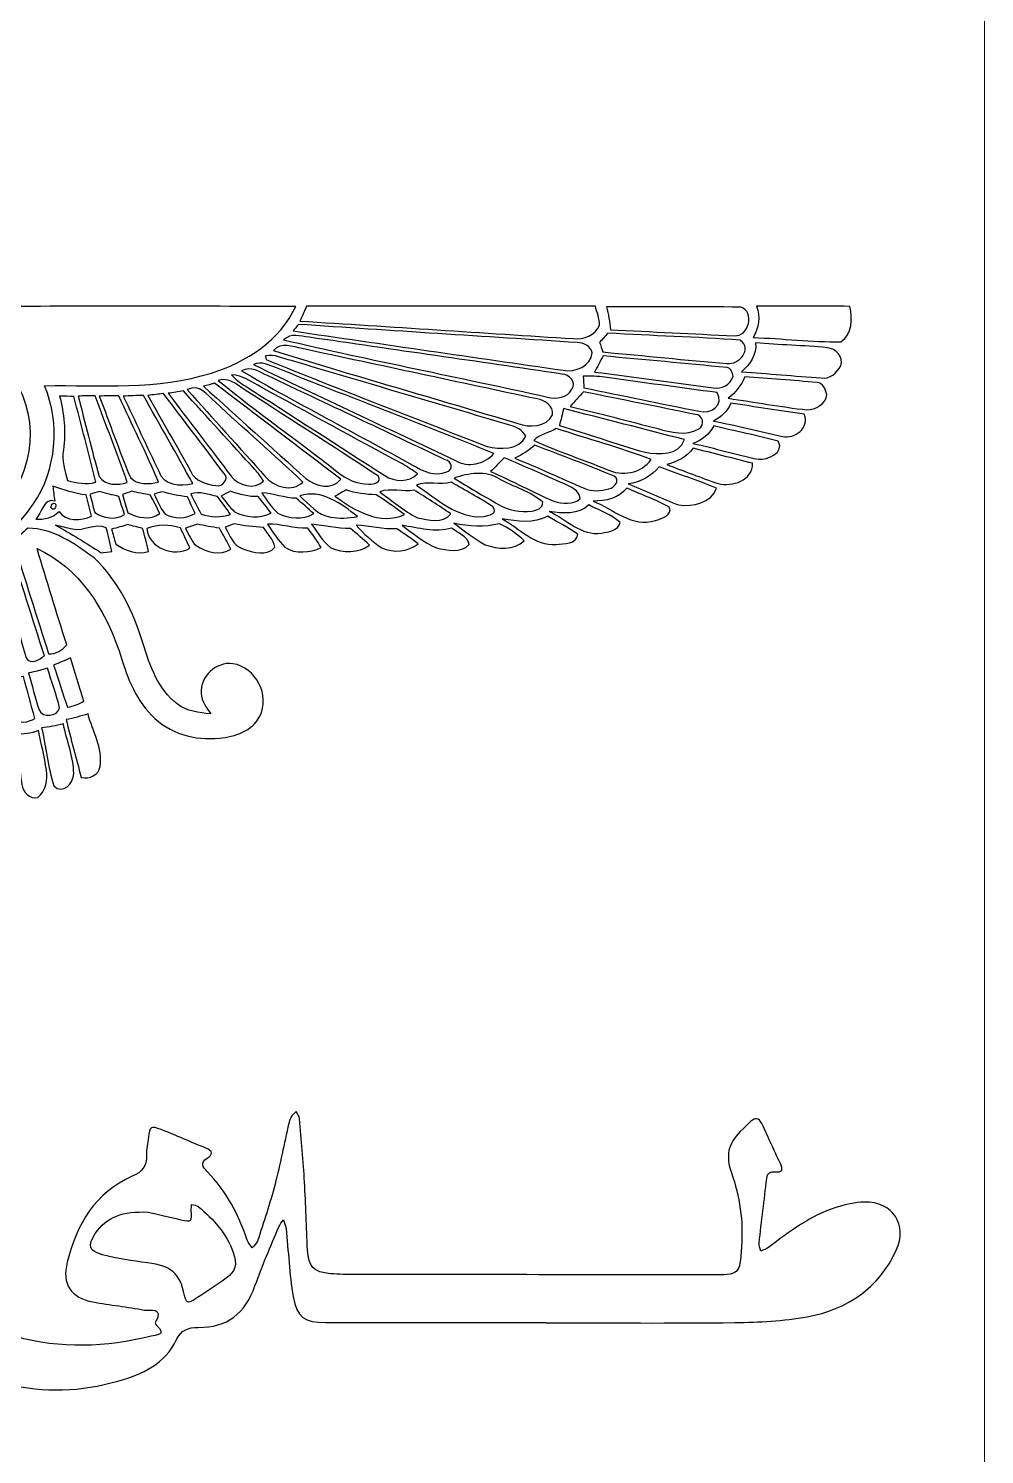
# Model space of a CAD drawing. Header units: millimetres. Extents: x 83 to 133, y -64 to 36.
# Drawn here: x 110.25 to 132.82, y -16.9 to 16.77 of the extents above; entities that cross this region are included whole.
import ezdxf

# ---------------------------------------------------------------- set-up
doc = ezdxf.new("R2010")
doc.units = ezdxf.units.MM
doc.header["$MEASUREMENT"] = 0
doc.layers.add('Layer 1', color=7, linetype='Continuous')

msp = doc.modelspace()

# ---------------------------------------------------------------- linework, layer by layer
at = {"layer": 'Layer 1', "color": 250, "lineweight": 18}
msp.add_open_spline([(129.818, 35.5359), (129.818, 35.5359), (85.818, 35.5359), (85.818, 35.5359), (84.1657, 35.5359), (82.818, 34.1882), (82.818, 32.5359), (82.818, 32.5359), (82.818, -61.4641), (82.818, -61.4641), (82.818, -63.1164), (84.1657, -64.4641), (85.818, -64.4641), (85.818, -64.4641), (129.818, -64.4641), (129.818, -64.4641), (131.4703, -64.4641), (132.818, -63.1164), (132.818, -61.4641), (132.818, -61.4641), (132.818, 32.5359), (132.818, 32.5359), (132.818, 34.1882), (131.4703, 35.5359), (129.818, 35.5359)], degree=3, knots=[0, 0, 0, 0, 0.125, 0.125, 0.125, 0.25, 0.25, 0.25, 0.375, 0.375, 0.375, 0.5, 0.5, 0.5, 0.625, 0.625, 0.625, 0.75, 0.75, 0.75, 0.875, 0.875, 0.875, 1, 1, 1, 1], dxfattribs=at)
at = {"layer": 'Layer 1', "color": 250}
for points, knots in [([(109.5553, 12.2519), (109.5281, 11.5697), (109.4705, 10.8902), (109.4157, 10.2103), (111.7961, 10.2196), (114.1774, 10.2136), (116.5574, 10.2128), (116.1925, 9.4054), (115.3895, 8.8971), (114.5695, 8.6394), (113.2975, 8.2317), (111.9446, 8.3614), (110.631, 8.3381), (111.0047, 7.4361), (110.9142, 6.355), (110.3624, 5.5451), (109.6777, 4.4859), (108.278, 3.9681), (107.0708, 4.3403), (105.8188, 4.6863), (104.8933, 5.9324), (104.9381, 7.2333), (104.9389, 7.6134), (105.0389, 7.9827), (105.1654, 8.3381), (103.794, 8.3669), (102.3803, 8.2169), (101.0531, 8.645), (100.2347, 8.9035), (99.4444, 9.4185), (99.0783, 10.222), (101.3692, 10.23), (103.6592, 10.2236), (105.9504, 10.2252), (106.0177, 10.0307), (106.0805, 9.8347), (106.1381, 9.6366), (106.1897, 9.6294), (106.2417, 9.6254), (106.2942, 9.6246), (106.5611, 9.1804), (106.8351, 8.7415), (107.1421, 8.3233), (107.5302, 7.7955), (107.8144, 7.1621), (107.8251, 6.4987), (107.7923, 6.4274), (107.7267, 6.2853), (107.6939, 6.2141), (107.3597, 6.4775), (107.2249, 6.8936), (107.068, 7.2721), (106.7875, 8.0164), (106.5306, 8.769), (106.2869, 9.5262), (106.2717, 9.5233), (106.2409, 9.517), (106.2254, 9.5138), (106.2341, 9.346), (106.3121, 9.1924), (106.3582, 9.0335), (105.3018, 8.1757), (105.2338, 6.433), (106.1761, 5.4686), (106.9336, 4.642), (108.2929, 4.4895), (109.2144, 5.1281), (110.2432, 5.7828), (110.5845, 7.2606), (110.0075, 8.3217), (109.8514, 8.627), (109.6114, 8.8767), (109.3565, 9.1016), (109.3173, 8.0204), (109.4024, 6.9364), (109.5742, 5.8683), (109.1952, 5.3974), (108.631, 5.0649), (108.0195, 5.0393), (107.3093, 4.9877), (106.6111, 5.3431), (106.1965, 5.9136), (106.3034, 6.8327), (106.349, 7.7587), (106.4658, 8.677), (106.7455, 7.982), (106.9467, 7.2537), (107.2898, 6.5846), (107.3833, 6.4282), (107.4842, 6.2329), (107.6762, 6.1853), (107.8495, 6.2169), (107.8948, 6.4118), (107.9488, 6.5511), (108.3365, 7.7579), (108.735, 8.9628), (109.0504, 10.1908), (109.2064, 10.881), (109.3869, 11.5649), (109.5553, 12.2519)], [0, 0, 0, 0, 0.030303, 0.030303, 0.030303, 0.0606061, 0.0606061, 0.0606061, 0.0909091, 0.0909091, 0.0909091, 0.1212121, 0.1212121, 0.1212121, 0.1515152, 0.1515152, 0.1515152, 0.1818182, 0.1818182, 0.1818182, 0.2121212, 0.2121212, 0.2121212, 0.2424242, 0.2424242, 0.2424242, 0.2727273, 0.2727273, 0.2727273, 0.3030303, 0.3030303, 0.3030303, 0.3333333, 0.3333333, 0.3333333, 0.3636364, 0.3636364, 0.3636364, 0.3939394, 0.3939394, 0.3939394, 0.4242424, 0.4242424, 0.4242424, 0.4545455, 0.4545455, 0.4545455, 0.4848485, 0.4848485, 0.4848485, 0.5151515, 0.5151515, 0.5151515, 0.5454545, 0.5454545, 0.5454545, 0.5757576, 0.5757576, 0.5757576, 0.6060606, 0.6060606, 0.6060606, 0.6363636, 0.6363636, 0.6363636, 0.6666667, 0.6666667, 0.6666667, 0.6969697, 0.6969697, 0.6969697, 0.7272727, 0.7272727, 0.7272727, 0.7575758, 0.7575758, 0.7575758, 0.7878788, 0.7878788, 0.7878788, 0.8181818, 0.8181818, 0.8181818, 0.8484848, 0.8484848, 0.8484848, 0.8787879, 0.8787879, 0.8787879, 0.9090909, 0.9090909, 0.9090909, 0.9393939, 0.9393939, 0.9393939, 0.969697, 0.969697, 0.969697, 1, 1, 1, 1]), ([(116.8131, 10.2154), (119.0859, 10.2147), (121.3587, 10.2147), (123.6316, 10.2154), (123.6667, 10.0678), (123.7352, 9.9234), (123.7276, 9.7689), (123.6404, 9.5292), (123.3526, 9.43), (123.1169, 9.4512), (120.9638, 9.5868), (118.8118, 9.7312), (116.6586, 9.8665), (116.711, 9.9821), (116.7623, 10.0986), (116.8131, 10.2154)], [0, 0, 0, 0, 0.2, 0.2, 0.2, 0.4, 0.4, 0.4, 0.6, 0.6, 0.6, 0.8, 0.8, 0.8, 1, 1, 1, 1]), ([(123.8949, 10.2055), (124.9517, 10.1942), (126.0077, 10.2203), (127.0633, 10.1931), (127.4054, 10.0966), (127.2553, 9.4848), (126.9088, 9.5213), (125.9349, 9.5588), (124.9622, 9.6196), (123.9877, 9.6581), (123.9762, 9.8437), (123.9402, 10.0258), (123.8949, 10.2055)], [0, 0, 0, 0, 0.25, 0.25, 0.25, 0.5, 0.5, 0.5, 0.75, 0.75, 0.75, 1, 1, 1, 1]), ([(127.4392, 10.2178), (128.1731, 10.2106), (128.907, 10.2178), (129.6408, 10.2137), (129.7032, 9.9241), (129.7041, 9.5587), (129.4284, 9.3751), (128.7369, 9.3698), (128.0471, 9.4579), (127.3556, 9.4759), (127.4913, 9.7032), (127.5329, 9.9661), (127.4392, 10.2178)], [0, 0, 0, 0, 0.25, 0.25, 0.25, 0.5, 0.5, 0.5, 0.75, 0.75, 0.75, 1, 1, 1, 1]), ([(116.4954, 9.6319), (116.5266, 9.6702), (116.5894, 9.7482), (116.6206, 9.7878), (118.8151, 9.6374), (121.0114, 9.5022), (123.2062, 9.3577), (123.3579, 9.3577), (123.5176, 9.2733), (123.5592, 9.1172), (123.5264, 8.7995), (123.1562, 8.6511), (122.8753, 8.7035), (120.7489, 9.0128), (118.621, 9.3197), (116.4954, 9.6319)], [0, 0, 0, 0, 0.2, 0.2, 0.2, 0.4, 0.4, 0.4, 0.6, 0.6, 0.6, 0.8, 0.8, 0.8, 1, 1, 1, 1]), ([(116.2731, 9.4226), (116.4403, 9.589), (116.67, 9.5086), (116.8721, 9.4858), (118.8635, 9.1917), (120.8555, 8.9088), (122.847, 8.6162), (123.0119, 8.6099), (123.1892, 8.4194), (123.0784, 8.2594), (122.9682, 8.0565), (122.7105, 8.0088), (122.5045, 8.0717), (120.4297, 8.5295), (118.343, 8.9408), (116.2731, 9.4226)], [0, 0, 0, 0, 0.2, 0.2, 0.2, 0.4, 0.4, 0.4, 0.6, 0.6, 0.6, 0.8, 0.8, 0.8, 1, 1, 1, 1]), ([(123.7316, 9.3634), (123.7981, 9.4357), (123.8636, 9.507), (123.9301, 9.5803), (124.9713, 9.5195), (126.0136, 9.4906), (127.0529, 9.4142), (127.3457, 9.2109), (127.0232, 8.8247), (126.7447, 8.8652), (125.7664, 8.9396), (124.7903, 9.0504), (123.812, 9.1361), (123.7924, 9.1924), (123.7524, 9.3066), (123.7316, 9.3634)], [0, 0, 0, 0, 0.2, 0.2, 0.2, 0.4, 0.4, 0.4, 0.6, 0.6, 0.6, 0.8, 0.8, 0.8, 1, 1, 1, 1]), ([(115.8443, 9.0424), (116.0552, 9.0948), (116.2573, 8.9791), (116.4582, 8.9335), (118.1848, 8.4193), (119.9115, 7.9123), (121.6385, 7.4005), (121.7805, 7.3638), (121.917, 7.2841), (121.9882, 7.1496), (121.8429, 6.8172), (121.374, 6.8352), (121.0779, 6.9016), (119.3408, 7.5886), (117.5926, 8.2504), (115.8644, 8.9563), (115.8644, 8.9563), (115.8443, 9.0424), (115.8443, 9.0424)], [0, 0, 0, 0, 0.1666667, 0.1666667, 0.1666667, 0.3333333, 0.3333333, 0.3333333, 0.5, 0.5, 0.5, 0.6666667, 0.6666667, 0.6666667, 0.8333333, 0.8333333, 0.8333333, 1, 1, 1, 1]), ([(116.0308, 9.1698), (116.2181, 9.3838), (116.4821, 9.2565), (116.7126, 9.2157), (118.562, 8.816), (120.4124, 8.4226), (122.2623, 8.0265), (122.4447, 8.0009), (122.6492, 7.8597), (122.6235, 7.6536), (122.4711, 7.3531), (122.0793, 7.349), (121.7997, 7.4467), (119.8786, 8.0273), (117.9475, 8.5755), (116.0308, 9.1698)], [0, 0, 0, 0, 0.2, 0.2, 0.2, 0.4, 0.4, 0.4, 0.6, 0.6, 0.6, 0.8, 0.8, 0.8, 1, 1, 1, 1]), ([(127.4146, 9.3536), (127.9768, 9.302), (128.5434, 9.2919), (129.1056, 9.2368), (129.3061, 9.2211), (129.4997, 9.0127), (129.4237, 8.8078), (129.3417, 8.6386), (129.1568, 8.4885), (128.9591, 8.5237), (128.3326, 8.5697), (127.7063, 8.6245), (127.0796, 8.6706), (127.293, 8.837), (127.4418, 9.0711), (127.4146, 9.3536)], [0, 0, 0, 0, 0.2, 0.2, 0.2, 0.4, 0.4, 0.4, 0.6, 0.6, 0.6, 0.8, 0.8, 0.8, 1, 1, 1, 1]), ([(115.2805, 8.6903), (115.5013, 8.8207), (115.709, 8.6591), (115.9083, 8.5714), (117.2996, 7.9056), (118.6993, 7.2577), (120.0882, 6.5891), (120.2391, 6.5579), (120.2975, 6.3598), (120.129, 6.3074), (119.8569, 6.1762), (119.5528, 6.3282), (119.314, 6.4643), (117.9743, 7.2153), (116.6053, 7.9148), (115.2805, 8.6903)], [0, 0, 0, 0, 0.2, 0.2, 0.2, 0.4, 0.4, 0.4, 0.6, 0.6, 0.6, 0.8, 0.8, 0.8, 1, 1, 1, 1]), ([(115.5653, 8.839), (115.749, 8.925), (115.933, 8.8249), (116.104, 8.7594), (117.8117, 8.0779), (119.534, 7.4329), (121.2367, 6.7382), (121.0146, 6.4889), (120.6207, 6.3969), (120.3274, 6.5717), (118.7433, 7.3344), (117.1411, 8.0591), (115.5653, 8.839)], [0, 0, 0, 0, 0.25, 0.25, 0.25, 0.5, 0.5, 0.5, 0.75, 0.75, 0.75, 1, 1, 1, 1]), ([(123.8137, 9.0433), (124.7873, 8.9505), (125.7632, 8.8685), (126.736, 8.7669), (126.8379, 8.7661), (126.8688, 8.6412), (126.8844, 8.5616), (126.832, 8.3627), (126.6063, 8.2518), (126.4126, 8.2898), (125.4775, 8.4071), (124.5451, 8.5475), (123.61, 8.6616), (123.6792, 8.7881), (123.7488, 8.9144), (123.8137, 9.0433)], [0, 0, 0, 0, 0.2, 0.2, 0.2, 0.4, 0.4, 0.4, 0.6, 0.6, 0.6, 0.8, 0.8, 0.8, 1, 1, 1, 1]), ([(114.7307, 8.4662), (114.8876, 8.5089), (115.0351, 8.4714), (115.1589, 8.3725), (116.2713, 7.643), (117.4033, 6.9403), (118.5104, 6.2025), (118.6025, 6.0505), (118.3928, 6.0129), (118.2839, 6.0184), (118.0078, 6.0184), (117.7462, 6.1301), (117.5397, 6.3082), (116.6102, 7.0364), (115.6422, 7.7159), (114.7307, 8.4662)], [0, 0, 0, 0, 0.2, 0.2, 0.2, 0.4, 0.4, 0.4, 0.6, 0.6, 0.6, 0.8, 0.8, 0.8, 1, 1, 1, 1]), ([(115.0417, 8.6), (115.3042, 8.5852), (115.5191, 8.4211), (115.7444, 8.3047), (116.8547, 7.6988), (117.9663, 7.0938), (119.0792, 6.4912), (119.204, 6.4232), (119.3221, 6.3412), (119.4361, 6.2551), (119.2213, 6.0563), (118.8931, 6.0595), (118.6598, 6.2203), (117.5598, 6.923), (116.4658, 7.6349), (115.3642, 8.3339), (115.2462, 8.4088), (115.135, 8.4968), (115.0417, 8.6)], [0, 0, 0, 0, 0.1666667, 0.1666667, 0.1666667, 0.3333333, 0.3333333, 0.3333333, 0.5, 0.5, 0.5, 0.6666667, 0.6666667, 0.6666667, 0.8333333, 0.8333333, 0.8333333, 1, 1, 1, 1]), ([(123.3467, 8.5638), (123.5176, 8.5714), (123.6876, 8.5638), (123.8573, 8.5391), (124.7396, 8.4138), (125.6236, 8.3006), (126.5063, 8.1765), (126.6799, 7.8884), (126.3567, 7.6511), (126.0841, 7.7367), (125.1754, 7.9145), (124.2695, 8.1073), (123.3615, 8.2898), (123.3579, 8.3579), (123.3511, 8.4951), (123.3467, 8.5638)], [0, 0, 0, 0, 0.2, 0.2, 0.2, 0.4, 0.4, 0.4, 0.6, 0.6, 0.6, 0.8, 0.8, 0.8, 1, 1, 1, 1]), ([(127.1587, 8.55), (127.7284, 8.5039), (128.2991, 8.472), (128.8669, 8.412), (129.0013, 8.4088), (129.0718, 8.247), (129.0933, 8.1322), (129.0874, 7.9049), (128.8248, 7.7793), (128.628, 7.7677), (128.0066, 7.8413), (127.39, 7.9534), (126.7701, 8.0426), (126.9393, 8.1791), (127.0815, 8.3455), (127.1587, 8.55)], [0, 0, 0, 0, 0.2, 0.2, 0.2, 0.4, 0.4, 0.4, 0.6, 0.6, 0.6, 0.8, 0.8, 0.8, 1, 1, 1, 1]), ([(110.9851, 8.0961), (111.0688, 8.0937), (111.238, 8.0869), (111.3216, 8.0845), (111.4918, 7.4082), (111.681, 6.7377), (111.8378, 6.0589), (111.6138, 6.003), (111.3865, 6.0397), (111.1681, 6.0982), (111.1104, 6.3362), (111.0275, 6.5792), (111.074, 6.8281), (111.1404, 7.2522), (111.0867, 7.6824), (110.9851, 8.0961)], [0, 0, 0, 0, 0.2, 0.2, 0.2, 0.4, 0.4, 0.4, 0.6, 0.6, 0.6, 0.8, 0.8, 0.8, 1, 1, 1, 1]), ([(111.4193, 8.0952), (111.5534, 8.0975), (111.687, 8.1004), (111.8214, 8.1028), (112.072, 7.4197), (112.3485, 6.7466), (112.5814, 6.0572), (112.3609, 5.9815), (112.0571, 5.9815), (111.9199, 6.1965), (111.737, 6.8247), (111.5901, 7.4634), (111.4193, 8.0952)], [0, 0, 0, 0, 0.25, 0.25, 0.25, 0.5, 0.5, 0.5, 0.75, 0.75, 0.75, 1, 1, 1, 1]), ([(111.9199, 8.0952), (112.0728, 8.0975), (112.2264, 8.1004), (112.3789, 8.1028), (112.6901, 7.4221), (113.0322, 6.7547), (113.3188, 6.0628), (113.0987, 6.0151), (112.8162, 5.9863), (112.6545, 6.1753), (112.3889, 6.8066), (112.1696, 7.4566), (111.9199, 8.0952)], [0, 0, 0, 0, 0.25, 0.25, 0.25, 0.5, 0.5, 0.5, 0.75, 0.75, 0.75, 1, 1, 1, 1]), ([(112.4865, 8.0944), (112.645, 8.1004), (112.8035, 8.1051), (112.9623, 8.1107), (113.3501, 7.4165), (113.7477, 6.7274), (114.1267, 6.0292), (113.8426, 5.9504), (113.4321, 5.9964), (113.3244, 6.3189), (113.0458, 6.9107), (112.7662, 7.5025), (112.4865, 8.0944)], [0, 0, 0, 0, 0.25, 0.25, 0.25, 0.5, 0.5, 0.5, 0.75, 0.75, 0.75, 1, 1, 1, 1]), ([(113.0699, 8.1108), (113.1924, 8.1248), (113.3152, 8.138), (113.4384, 8.152), (113.9098, 7.525), (114.3931, 6.906), (114.8577, 6.2745), (115.0098, 6.1541), (114.8286, 5.9388), (114.6705, 5.9808), (114.4432, 6.0105), (114.1803, 6.0909), (114.0787, 6.3173), (113.7433, 6.9155), (113.4068, 7.5134), (113.0699, 8.1108)], [0, 0, 0, 0, 0.2, 0.2, 0.2, 0.4, 0.4, 0.4, 0.6, 0.6, 0.6, 0.8, 0.8, 0.8, 1, 1, 1, 1]), ([(113.5463, 8.16), (113.665, 8.1797), (113.786, 8.1988), (113.9056, 8.2177), (114.4698, 7.6002), (115.0292, 6.9772), (115.5958, 6.3618), (115.6715, 6.2769), (115.7451, 6.1892), (115.7943, 6.0857), (115.587, 5.8691), (115.1993, 5.9817), (115.0368, 6.2025), (114.5398, 6.8552), (114.0424, 7.5074), (113.5463, 8.16)], [0, 0, 0, 0, 0.2, 0.2, 0.2, 0.4, 0.4, 0.4, 0.6, 0.6, 0.6, 0.8, 0.8, 0.8, 1, 1, 1, 1]), ([(113.9984, 8.2471), (114.2892, 8.3956), (114.4654, 8.1167), (114.6582, 7.9551), (115.3452, 7.3212), (116.0455, 6.7029), (116.7274, 6.0651), (116.4772, 5.8127), (116.044, 5.9471), (115.8406, 6.196), (115.2289, 6.8818), (114.6074, 7.5593), (113.9984, 8.2471)], [0, 0, 0, 0, 0.25, 0.25, 0.25, 0.5, 0.5, 0.5, 0.75, 0.75, 0.75, 1, 1, 1, 1]), ([(114.3825, 8.3251), (114.4474, 8.3431), (114.5762, 8.3783), (114.641, 8.3963), (115.6318, 7.6396), (116.6305, 6.8934), (117.6201, 6.1343), (117.424, 5.8642), (117.0199, 5.9602), (116.7981, 6.1483), (115.9919, 6.873), (115.188, 7.5996), (114.3825, 8.3251)], [0, 0, 0, 0, 0.25, 0.25, 0.25, 0.5, 0.5, 0.5, 0.75, 0.75, 0.75, 1, 1, 1, 1]), ([(123.0364, 7.8515), (123.1453, 7.9647), (123.2514, 8.0796), (123.3541, 8.1988), (124.2305, 8.01), (125.1128, 7.8491), (125.9884, 7.657), (126.1744, 7.6658), (126.2288, 7.4065), (126.0727, 7.3221), (125.7782, 7.1396), (125.4133, 7.24), (125.104, 7.3261), (124.4153, 7.5034), (123.7283, 7.6862), (123.0364, 7.8515)], [0, 0, 0, 0, 0.2, 0.2, 0.2, 0.4, 0.4, 0.4, 0.6, 0.6, 0.6, 0.8, 0.8, 0.8, 1, 1, 1, 1]), ([(122.8806, 7.8005), (123.8316, 7.5552), (124.7832, 7.3132), (125.7336, 7.0674), (125.6103, 6.6885), (125.1246, 6.7073), (124.8049, 6.7666), (124.1266, 6.9658), (123.4584, 7.1962), (122.7821, 7.4023), (122.8189, 7.5336), (122.8502, 7.6676), (122.8806, 7.8005)], [0, 0, 0, 0, 0.25, 0.25, 0.25, 0.5, 0.5, 0.5, 0.75, 0.75, 0.75, 1, 1, 1, 1]), ([(126.8335, 7.9246), (127.4105, 7.8394), (127.9875, 7.7553), (128.5637, 7.6645), (128.6959, 7.3507), (128.34, 7.0742), (128.0484, 7.1415), (127.5026, 7.2523), (126.9664, 7.408), (126.4173, 7.5016), (126.6014, 7.5937), (126.7439, 7.7397), (126.8335, 7.9246)], [0, 0, 0, 0, 0.25, 0.25, 0.25, 0.5, 0.5, 0.5, 0.75, 0.75, 0.75, 1, 1, 1, 1]), ([(122.1811, 7.0461), (122.3123, 7.199), (122.5376, 7.2226), (122.7057, 7.3286), (123.4527, 7.085), (124.215, 6.8828), (124.9472, 6.5971), (124.72, 6.2623), (124.2489, 6.1926), (123.9, 6.365), (123.3303, 6.6004), (122.74, 6.7877), (122.1811, 7.0461)], [0, 0, 0, 0, 0.25, 0.25, 0.25, 0.5, 0.5, 0.5, 0.75, 0.75, 0.75, 1, 1, 1, 1]), ([(126.4256, 7.3902), (126.933, 7.2661), (127.4476, 7.1661), (127.9513, 7.0272), (128.1074, 6.7616), (127.698, 6.5791), (127.4804, 6.6039), (126.9618, 6.7087), (126.4536, 6.8632), (125.937, 6.9772), (126.1451, 7.0568), (126.3264, 7.1857), (126.4256, 7.3902)], [0, 0, 0, 0, 0.25, 0.25, 0.25, 0.5, 0.5, 0.5, 0.75, 0.75, 0.75, 1, 1, 1, 1]), ([(121.7321, 6.626), (121.9005, 6.7104), (122.0614, 6.8113), (122.2042, 6.9354), (122.8261, 6.6876), (123.4607, 6.4692), (124.0745, 6.2039), (124.2382, 6.1014), (124.0837, 5.9398), (123.954, 5.9045), (123.7636, 5.851), (123.5496, 5.8345), (123.3663, 5.9173), (122.8196, 6.1507), (122.2847, 6.4092), (121.7321, 6.626)], [0, 0, 0, 0, 0.2, 0.2, 0.2, 0.4, 0.4, 0.4, 0.6, 0.6, 0.6, 0.8, 0.8, 0.8, 1, 1, 1, 1]), ([(125.3157, 6.4781), (125.5574, 6.5462), (125.7928, 6.6515), (125.9408, 6.8639), (126.4089, 6.7466), (126.8767, 6.627), (127.3457, 6.5069), (127.3505, 6.0965), (126.8615, 5.9504), (126.5314, 6.0284), (126.1229, 6.168), (125.7216, 6.3289), (125.3157, 6.4781)], [0, 0, 0, 0, 0.25, 0.25, 0.25, 0.5, 0.5, 0.5, 0.75, 0.75, 0.75, 1, 1, 1, 1]), ([(121.16, 6.3166), (121.2692, 6.4214), (121.3753, 6.5291), (121.4777, 6.6399), (121.9515, 6.4418), (122.4185, 6.2286), (122.891, 6.0269), (123.0499, 5.9536), (123.254, 5.878), (123.2736, 5.6747), (123.1102, 5.5187), (122.851, 5.5607), (122.6521, 5.6115), (122.1484, 5.8324), (121.661, 6.0893), (121.16, 6.3166)], [0, 0, 0, 0, 0.2, 0.2, 0.2, 0.4, 0.4, 0.4, 0.6, 0.6, 0.6, 0.8, 0.8, 0.8, 1, 1, 1, 1]), ([(125.1384, 6.4265), (125.5909, 6.2573), (126.046, 6.0965), (126.4957, 5.9223), (126.3656, 5.5639), (125.9303, 5.4826), (125.5974, 5.5234), (125.1936, 5.6687), (124.8119, 5.8707), (124.4097, 6.02), (124.6954, 6.0672), (124.9588, 6.1957), (125.1384, 6.4265)], [0, 0, 0, 0, 0.25, 0.25, 0.25, 0.5, 0.5, 0.5, 0.75, 0.75, 0.75, 1, 1, 1, 1]), ([(119.4066, 5.9906), (119.6702, 6.1006), (119.96, 5.9838), (120.2325, 6.0595), (120.5582, 5.8651), (120.8996, 5.6941), (121.2136, 5.4793), (121.3425, 5.3216), (121.1108, 5.2692), (120.9936, 5.2504), (120.3677, 5.1988), (119.8904, 5.6705), (119.4066, 5.9906)], [0, 0, 0, 0, 0.25, 0.25, 0.25, 0.5, 0.5, 0.5, 0.75, 0.75, 0.75, 1, 1, 1, 1]), ([(120.2956, 6.1574), (120.6333, 6.2745), (121.0467, 6.347), (121.3652, 6.1385), (121.7021, 5.9472), (122.0975, 5.846), (122.3919, 5.5883), (122.3911, 5.4466), (122.2467, 5.3939), (122.1287, 5.3782), (121.8594, 5.3546), (121.5752, 5.389), (121.3432, 5.5359), (120.9935, 5.7428), (120.6365, 5.9372), (120.2956, 6.1574)], [0, 0, 0, 0, 0.2, 0.2, 0.2, 0.4, 0.4, 0.4, 0.6, 0.6, 0.6, 0.8, 0.8, 0.8, 1, 1, 1, 1]), ([(110.8236, 5.9683), (111.0796, 5.8758), (111.3405, 5.7926), (111.6122, 5.7598), (111.655, 5.5925), (111.6974, 5.4261), (111.737, 5.2575), (111.4938, 5.1567), (111.1304, 5.1179), (110.9727, 5.3701), (110.8255, 5.2224), (110.6254, 5.1771), (110.423, 5.1896), (110.5622, 5.3348), (110.6107, 5.7077), (110.8711, 5.6142), (110.8532, 5.7321), (110.8367, 5.8502), (110.8236, 5.9683)], [0, 0, 0, 0, 0.1666667, 0.1666667, 0.1666667, 0.3333333, 0.3333333, 0.3333333, 0.5, 0.5, 0.5, 0.6666667, 0.6666667, 0.6666667, 0.8333333, 0.8333333, 0.8333333, 1, 1, 1, 1]), ([(111.7011, 5.7748), (111.7751, 5.7988), (111.8495, 5.8224), (111.9243, 5.8452), (112.0751, 5.798), (112.2293, 5.7599), (112.3845, 5.7255), (112.4281, 5.5835), (112.4709, 5.4422), (112.5133, 5.2999), (112.2912, 5.1549), (112.0284, 5.2142), (111.8139, 5.3422), (111.777, 5.4867), (111.7395, 5.6303), (111.7011, 5.7748)], [0, 0, 0, 0, 0.2, 0.2, 0.2, 0.4, 0.4, 0.4, 0.6, 0.6, 0.6, 0.8, 0.8, 0.8, 1, 1, 1, 1]), ([(112.4717, 5.7673), (112.5252, 5.7869), (112.6317, 5.8274), (112.6849, 5.8469), (112.8318, 5.8125), (112.9798, 5.7837), (113.1283, 5.7578), (113.204, 5.614), (113.2779, 5.4684), (113.3499, 5.3223), (113.115, 5.1583), (112.837, 5.2191), (112.5989, 5.3364), (112.5569, 5.4808), (112.5141, 5.6237), (112.4717, 5.7673)], [0, 0, 0, 0, 0.2, 0.2, 0.2, 0.4, 0.4, 0.4, 0.6, 0.6, 0.6, 0.8, 0.8, 0.8, 1, 1, 1, 1]), ([(113.2153, 5.7781), (113.2629, 5.7929), (113.3581, 5.8233), (113.4058, 5.8377), (113.5994, 5.7781), (113.7991, 5.7393), (114.0016, 5.7189), (114.0632, 5.5876), (114.124, 5.4564), (114.184, 5.3244), (113.9671, 5.1958), (113.7023, 5.1871), (113.4794, 5.306), (113.357, 5.4407), (113.3009, 5.6204), (113.2153, 5.7781)], [0, 0, 0, 0, 0.2, 0.2, 0.2, 0.4, 0.4, 0.4, 0.6, 0.6, 0.6, 0.8, 0.8, 0.8, 1, 1, 1, 1]), ([(114.0788, 5.7878), (114.2938, 5.8519), (114.5062, 5.7666), (114.7152, 5.7207), (114.8168, 5.5801), (114.9196, 5.4405), (115.0208, 5.2996), (114.7919, 5.2225), (114.5534, 5.232), (114.3258, 5.3077), (114.2445, 5.4685), (114.1602, 5.6278), (114.0788, 5.7878)], [0, 0, 0, 0, 0.25, 0.25, 0.25, 0.5, 0.5, 0.5, 0.75, 0.75, 0.75, 1, 1, 1, 1]), ([(114.8018, 5.7329), (114.875, 5.7714), (114.9486, 5.8102), (115.0227, 5.8486), (115.2303, 5.765), (115.4504, 5.7166), (115.6753, 5.7213), (115.7777, 5.5933), (115.8794, 5.4636), (115.9782, 5.3316), (115.7065, 5.196), (115.376, 5.2232), (115.1131, 5.3636), (114.9962, 5.4761), (114.9038, 5.6089), (114.8018, 5.7329)], [0, 0, 0, 0, 0.2, 0.2, 0.2, 0.4, 0.4, 0.4, 0.6, 0.6, 0.6, 0.8, 0.8, 0.8, 1, 1, 1, 1]), ([(115.7572, 5.8117), (116.0322, 5.7929), (116.2926, 5.6869), (116.5699, 5.6813), (116.7111, 5.5648), (116.8492, 5.4432), (116.9845, 5.3191), (116.7236, 5.1623), (116.3991, 5.2018), (116.1365, 5.3299), (115.9773, 5.4611), (115.8696, 5.6416), (115.7572, 5.8117)], [0, 0, 0, 0, 0.25, 0.25, 0.25, 0.5, 0.5, 0.5, 0.75, 0.75, 0.75, 1, 1, 1, 1]), ([(116.6536, 5.7363), (117.157, 5.9111), (117.6397, 5.5498), (118.0145, 5.2513), (117.8037, 5.2109), (117.5872, 5.1937), (117.3763, 5.2389), (117.0698, 5.2805), (116.8754, 5.5498), (116.6536, 5.7363)], [0, 0, 0, 0, 0.3333333, 0.3333333, 0.3333333, 0.6666667, 0.6666667, 0.6666667, 1, 1, 1, 1]), ([(117.4844, 5.728), (117.5724, 5.7781), (117.6593, 5.8281), (117.7468, 5.8789), (117.9754, 5.8009), (118.2146, 5.7693), (118.4563, 5.7665), (118.6852, 5.6172), (118.9109, 5.4627), (119.1266, 5.2947), (118.5456, 5.0326), (117.9482, 5.394), (117.4844, 5.728)], [0, 0, 0, 0, 0.25, 0.25, 0.25, 0.5, 0.5, 0.5, 0.75, 0.75, 0.75, 1, 1, 1, 1]), ([(118.5407, 5.8364), (118.8043, 5.9276), (119.0832, 5.8215), (119.3533, 5.8723), (119.6458, 5.6919), (119.9352, 5.509), (120.2176, 5.3133), (120.0256, 5.0764), (119.6875, 5.1733), (119.4313, 5.2212), (119.1105, 5.3857), (118.83, 5.6211), (118.5407, 5.8364)], [0, 0, 0, 0, 0.25, 0.25, 0.25, 0.5, 0.5, 0.5, 0.75, 0.75, 0.75, 1, 1, 1, 1]), ([(123.58, 5.6139), (123.8745, 5.6179), (124.183, 5.6744), (124.3735, 5.9225), (124.7069, 5.77), (125.0589, 5.654), (125.3766, 5.4703), (125.4719, 5.2891), (125.1854, 5.2011), (125.0526, 5.1574), (124.4992, 4.9785), (124.0582, 5.4275), (123.58, 5.6139)], [0, 0, 0, 0, 0.25, 0.25, 0.25, 0.5, 0.5, 0.5, 0.75, 0.75, 0.75, 1, 1, 1, 1]), ([(110.8003, 5.5417), (110.8003, 5.5417), (110.7799, 5.4605), (110.7799, 5.4605), (110.8931, 5.316), (110.9656, 5.6533), (110.8003, 5.5417)], [0, 0, 0, 0, 0.5, 0.5, 0.5, 1, 1, 1, 1]), ([(122.5441, 5.3724), (122.8634, 5.3185), (123.2228, 5.2881), (123.4813, 5.5246), (123.7277, 5.3881), (124.0083, 5.2996), (124.2195, 5.1063), (124.1699, 4.9227), (123.9426, 4.885), (123.7809, 4.8595), (123.3, 4.7858), (122.9478, 5.188), (122.5441, 5.3724)], [0, 0, 0, 0, 0.25, 0.25, 0.25, 0.5, 0.5, 0.5, 0.75, 0.75, 0.75, 1, 1, 1, 1]), ([(110.889, 5.045), (111.0219, 5.0146), (111.1543, 4.9777), (111.2887, 4.9514), (111.5597, 4.8881), (111.8173, 5.1026), (112.0867, 4.9842), (112.1315, 4.7988), (112.1787, 4.6133), (112.2203, 4.4271), (112.1575, 4.4187), (112.0294, 4.404), (111.9658, 4.3964), (111.6117, 4.6204), (111.2612, 4.8497), (110.889, 5.045)], [0, 0, 0, 0, 0.2, 0.2, 0.2, 0.4, 0.4, 0.4, 0.6, 0.6, 0.6, 0.8, 0.8, 0.8, 1, 1, 1, 1]), ([(112.213, 4.9514), (112.3402, 4.9859), (112.4686, 5.0223), (112.5947, 5.0614), (112.7095, 5.031), (112.8252, 4.9998), (112.9421, 4.9694), (112.9945, 4.7906), (113.0429, 4.6101), (113.0865, 4.4276), (112.8048, 4.3344), (112.5307, 4.4428), (112.3049, 4.6093), (112.2745, 4.7233), (112.2441, 4.8374), (112.213, 4.9514)], [0, 0, 0, 0, 0.2, 0.2, 0.2, 0.4, 0.4, 0.4, 0.6, 0.6, 0.6, 0.8, 0.8, 0.8, 1, 1, 1, 1]), ([(113.0437, 4.9671), (113.3019, 5.0723), (113.5724, 5.0671), (113.8352, 4.9802), (113.9132, 4.8225), (113.9884, 4.6641), (114.0609, 4.504), (113.6816, 4.2824), (113.0929, 4.5025), (113.0437, 4.9671)], [0, 0, 0, 0, 0.3333333, 0.3333333, 0.3333333, 0.6666667, 0.6666667, 0.6666667, 1, 1, 1, 1]), ([(113.953, 4.9736), (114.0458, 5.0057), (114.1387, 5.0385), (114.2323, 5.0705), (114.4048, 5.032), (114.5793, 4.9997), (114.7561, 4.9769), (114.8493, 4.8136), (114.9426, 4.6491), (115.0306, 4.4835), (114.7733, 4.3146), (114.4444, 4.4058), (114.2059, 4.5655), (114.0871, 4.6755), (114.0363, 4.8384), (113.953, 4.9736)], [0, 0, 0, 0, 0.2, 0.2, 0.2, 0.4, 0.4, 0.4, 0.6, 0.6, 0.6, 0.8, 0.8, 0.8, 1, 1, 1, 1]), ([(114.8921, 4.9982), (114.9464, 5.0187), (115.0545, 5.06), (115.109, 5.0804), (115.3338, 5.0296), (115.5647, 5.0039), (115.7952, 4.9935), (115.892, 4.8423), (116.0389, 4.7086), (116.0693, 4.5262), (115.8808, 4.3041), (115.5467, 4.4024), (115.3126, 4.4893), (115.0777, 4.5589), (115.0061, 4.811), (114.8921, 4.9982)], [0, 0, 0, 0, 0.2, 0.2, 0.2, 0.4, 0.4, 0.4, 0.6, 0.6, 0.6, 0.8, 0.8, 0.8, 1, 1, 1, 1]), ([(115.8929, 5.0722), (116.2138, 5.0846), (116.5199, 4.9553), (116.8424, 4.9745), (116.9564, 4.8284), (117.0632, 4.6765), (117.1577, 4.5155), (116.8892, 4.3991), (116.5603, 4.357), (116.3038, 4.5256), (116.1417, 4.6864), (116.0208, 4.8841), (115.8929, 5.0722)], [0, 0, 0, 0, 0.25, 0.25, 0.25, 0.5, 0.5, 0.5, 0.75, 0.75, 0.75, 1, 1, 1, 1]), ([(116.9311, 5.073), (117.2368, 5.0317), (117.5401, 4.9654), (117.8506, 4.9661), (118.0051, 4.8397), (118.156, 4.7108), (118.3035, 4.5772), (118.0423, 4.3819), (117.6738, 4.3883), (117.3844, 4.5147), (117.192, 4.6608), (117.0699, 4.8801), (116.9311, 5.073)], [0, 0, 0, 0, 0.25, 0.25, 0.25, 0.5, 0.5, 0.5, 0.75, 0.75, 0.75, 1, 1, 1, 1]), ([(120.2941, 5.096), (120.649, 5.0072), (121.0147, 4.9868), (121.37, 5.082), (121.5861, 4.9827), (121.7766, 4.8367), (121.9547, 4.6807), (121.7082, 4.4394), (121.3316, 4.481), (121.0331, 4.5814), (120.7726, 4.7307), (120.533, 4.9151), (120.2941, 5.096)], [0, 0, 0, 0, 0.25, 0.25, 0.25, 0.5, 0.5, 0.5, 0.75, 0.75, 0.75, 1, 1, 1, 1]), ([(121.4358, 5.1927), (121.7939, 5.1363), (122.1757, 5.0795), (122.5115, 5.2567), (122.7455, 5.1147), (122.9913, 4.991), (123.2177, 4.8358), (123.1965, 4.5925), (122.8844, 4.6093), (122.7047, 4.5937), (122.2001, 4.5549), (121.8452, 4.971), (121.4358, 5.1927)], [0, 0, 0, 0, 0.25, 0.25, 0.25, 0.5, 0.5, 0.5, 0.75, 0.75, 0.75, 1, 1, 1, 1]), ([(109.886, 4.6609), (110.0028, 4.7641), (110.1192, 4.8694), (110.2341, 4.9754), (110.8307, 4.9786), (111.3313, 4.6077), (111.7967, 4.2775), (112.3748, 3.7349), (112.7294, 2.9955), (112.9535, 2.2443), (113.1191, 1.7275), (113.31, 1.1668), (113.7621, 0.8267), (113.985, 0.6498), (114.276, 0.615), (114.5508, 0.593), (114.4564, 0.7422), (114.3308, 0.8883), (114.3244, 1.0748), (114.2972, 1.4685), (114.6804, 1.8307), (115.0738, 1.7758), (115.6125, 1.6954), (115.9658, 1.0196), (115.7081, 0.5338), (115.5316, 0.1841), (115.123, 0.0481), (114.7569, 0.0208), (114.1791, -0.0504), (113.5633, 0.1309), (113.1571, 0.5578), (112.7417, 0.9672), (112.5589, 1.5345), (112.3881, 2.0767), (112.0531, 3.0699), (111.4426, 4.0494), (110.4526, 4.492), (110.6786, 3.7317), (110.9159, 2.975), (111.1524, 2.2176), (111.0435, 2.0843), (110.8995, 2.0031), (110.7242, 2.0063), (110.4481, 2.8922), (110.164, 3.7754), (109.886, 4.6609)], [0, 0, 0, 0, 0.0666667, 0.0666667, 0.0666667, 0.1333333, 0.1333333, 0.1333333, 0.2, 0.2, 0.2, 0.2666667, 0.2666667, 0.2666667, 0.3333333, 0.3333333, 0.3333333, 0.4, 0.4, 0.4, 0.4666667, 0.4666667, 0.4666667, 0.5333333, 0.5333333, 0.5333333, 0.6, 0.6, 0.6, 0.6666667, 0.6666667, 0.6666667, 0.7333333, 0.7333333, 0.7333333, 0.8, 0.8, 0.8, 0.8666667, 0.8666667, 0.8666667, 0.9333333, 0.9333333, 0.9333333, 1, 1, 1, 1]), ([(117.9819, 5.0499), (118.3056, 5.0343), (118.6213, 4.9431), (118.9478, 4.9583), (119.1186, 4.849), (119.2843, 4.7314), (119.446, 4.6069), (119.2059, 4.4105), (118.8702, 4.3916), (118.5901, 4.5081), (118.3608, 4.6569), (118.1639, 4.8499), (117.9819, 5.0499)], [0, 0, 0, 0, 0.25, 0.25, 0.25, 0.5, 0.5, 0.5, 0.75, 0.75, 0.75, 1, 1, 1, 1]), ([(119.0686, 5.0434), (119.4552, 4.9826), (119.85, 4.859), (120.2399, 4.9786), (120.3746, 4.8553), (120.6288, 4.7933), (120.6504, 4.5897), (120.455, 4.376), (120.1289, 4.4564), (119.8813, 4.5085), (119.5839, 4.6405), (119.3271, 4.849), (119.0686, 5.0434)], [0, 0, 0, 0, 0.25, 0.25, 0.25, 0.5, 0.5, 0.5, 0.75, 0.75, 0.75, 1, 1, 1, 1]), ([(109.5232, 4.4098), (109.6122, 4.4755), (109.7029, 4.5378), (109.7917, 4.6034), (110.0603, 3.7204), (110.3496, 2.8428), (110.6249, 1.9621), (110.5056, 1.8732), (110.2988, 1.7364), (110.1939, 1.9153), (109.9491, 2.7404), (109.7553, 3.5806), (109.5232, 4.4098)], [0, 0, 0, 0, 0.25, 0.25, 0.25, 0.5, 0.5, 0.5, 0.75, 0.75, 0.75, 1, 1, 1, 1]), ([(110.8441, 1.7405), (110.9777, 1.7945), (111.1098, 1.8521), (111.241, 1.9145), (111.3431, 1.5704), (111.4515, 1.2283), (111.5604, 0.887), (111.4399, 0.8221), (111.3103, 0.7749), (111.1746, 0.7481), (111.0526, 1.0746), (110.9537, 1.4095), (110.8441, 1.7405)], [0, 0, 0, 0, 0.25, 0.25, 0.25, 0.5, 0.5, 0.5, 0.75, 0.75, 0.75, 1, 1, 1, 1]), ([(109.7211, 1.4212), (109.8599, 1.4353), (109.9975, 1.4532), (110.1356, 1.4744), (110.2169, 1.1427), (110.3104, 0.8146), (110.4005, 0.4853), (110.252, 0.3953), (110.0231, 0.3269), (109.9187, 0.5157), (109.8295, 0.8122), (109.7926, 1.1207), (109.7211, 1.4212)], [0, 0, 0, 0, 0.25, 0.25, 0.25, 0.5, 0.5, 0.5, 0.75, 0.75, 0.75, 1, 1, 1, 1]), ([(110.2536, 1.5623), (110.4057, 1.5847), (110.5566, 1.6207), (110.701, 1.6739), (110.7874, 1.3562), (110.9126, 1.0509), (110.9843, 0.7292), (110.9419, 0.5283), (110.5765, 0.4838), (110.499, 0.6871), (110.3981, 0.9728), (110.3385, 1.2718), (110.2536, 1.5623)], [0, 0, 0, 0, 0.25, 0.25, 0.25, 0.5, 0.5, 0.5, 0.75, 0.75, 0.75, 1, 1, 1, 1]), ([(110.5584, 0.2646), (110.7325, 0.2785), (110.9046, 0.3062), (111.073, 0.3542), (111.1487, -0.0368), (111.3159, -0.4156), (111.3176, -0.8166), (111.3223, -1.0495), (111.0622, -1.3244), (110.849, -1.112), (110.7108, -0.663), (110.6625, -0.1929), (110.5584, 0.2646)], [0, 0, 0, 0, 0.25, 0.25, 0.25, 0.5, 0.5, 0.5, 0.75, 0.75, 0.75, 1, 1, 1, 1]), ([(111.1403, 0.4542), (111.3144, 0.4935), (111.4884, 0.5362), (111.6581, 0.5904), (111.7557, 0.1797), (112.013, -0.2163), (111.9406, -0.6498), (111.9045, -0.863), (111.6929, -0.951), (111.4968, -0.9102), (111.3715, -0.4568), (111.2519, -0.0023), (111.1403, 0.4542)], [0, 0, 0, 0, 0.25, 0.25, 0.25, 0.5, 0.5, 0.5, 0.75, 0.75, 0.75, 1, 1, 1, 1]), ([(109.932, 0.1112), (110.1225, 0.106), (110.3121, 0.1284), (110.4894, 0.1988), (110.5483, -0.1137), (110.6227, -0.423), (110.6764, -0.7367), (110.7136, -0.9636), (110.6571, -1.2325), (110.4682, -1.3806), (110.2849, -1.4377), (110.1117, -1.2489), (110.0961, -1.0785), (110.0321, -0.6828), (109.9909, -0.2845), (109.932, 0.1112)], [0, 0, 0, 0, 0.2, 0.2, 0.2, 0.4, 0.4, 0.4, 0.6, 0.6, 0.6, 0.8, 0.8, 0.8, 1, 1, 1, 1]), ([(122.4735, -13.7826), (120.7382, -13.7826), (119.0024, -13.7844), (117.2666, -13.7817), (116.768, -13.7808), (116.582, -13.6599), (116.4981, -13.169), (116.4077, -12.6385), (116.3866, -12.0961), (116.3305, -11.5597), (116.3234, -11.4902), (116.2899, -11.4237), (116.2682, -11.3556), (116.2312, -11.4116), (116.1842, -11.4635), (116.159, -11.524), (115.9679, -11.9868), (115.7634, -12.4452), (115.5972, -12.9166), (115.3696, -13.5618), (114.9461, -13.9082), (114.2512, -13.8952), (114.0307, -13.8916), (113.8384, -13.9768), (113.7503, -14.1683), (113.4722, -14.7698), (112.9375, -14.9997), (112.3587, -15.1653), (111.4944, -15.4128), (110.6184, -15.4493), (109.7451, -15.2272), (108.7638, -14.977), (108.3822, -14.4225), (108.5064, -13.4155), (108.5512, -13.0502), (108.6659, -12.6931), (108.7597, -12.3355), (108.7845, -12.241), (108.8419, -12.1508), (108.9029, -12.0731), (108.9413, -12.0248), (109.0149, -12.0036), (109.0727, -11.9702), (109.0962, -12.0302), (109.145, -12.0929), (109.1391, -12.1503), (109.1228, -12.3192), (109.0857, -12.4863), (109.0551, -12.6533), (108.9115, -13.43), (109.1906, -13.9046), (109.9374, -14.1119), (111.0062, -14.4077), (112.0791, -14.3679), (113.147, -14.1051), (113.241, -14.082), (113.5336, -14.0752), (113.2699, -13.8468), (113.2519, -13.831), (113.2356, -13.7853), (113.2455, -13.7696), (113.4623, -13.4011), (113.1042, -13.5131), (112.9863, -13.4891), (112.5849, -13.4075), (112.1744, -13.3723), (111.7717, -13.2959), (111.2487, -13.1965), (111.0334, -12.8728), (111.1647, -12.3571), (111.3905, -11.4694), (111.8131, -10.7162), (112.7004, -10.3269), (112.9294, -10.2263), (113.0486, -10.0858), (113.0332, -9.8257), (113.0256, -9.6876), (113.0654, -9.5471), (113.0798, -9.408), (113.1056, -9.1583), (113.1403, -9.1304), (113.3828, -9.2256), (113.7363, -9.3647), (114.0831, -9.5214), (114.4363, -9.6627), (114.606, -9.7313), (114.6119, -9.8085), (114.467, -9.9039), (114.3053, -10.01), (114.3564, -10.102), (114.4647, -10.2122), (114.9177, -10.6715), (115.2103, -11.2251), (115.4098, -11.8333), (115.4323, -11.901), (115.492, -11.9561), (115.534, -12.0175), (115.576, -11.9657), (115.6378, -11.9196), (115.6569, -11.8609), (115.8003, -11.4148), (115.9513, -10.97), (116.07, -10.517), (116.1942, -10.0429), (116.2853, -9.5602), (116.3923, -9.0816), (116.4032, -9.0332), (116.4145, -8.9812), (116.4407, -8.9411), (116.4759, -8.8878), (116.5261, -8.844), (116.5694, -8.7962), (116.5974, -8.8544), (116.6444, -8.9114), (116.6498, -8.9714), (116.6935, -9.4703), (116.7369, -9.9689), (116.7662, -10.4687), (116.7975, -10.9989), (116.8078, -11.5307), (116.8371, -12.0613), (116.8602, -12.4736), (116.9754, -12.587), (117.3822, -12.6285), (117.482, -12.6385), (117.5822, -12.6438), (117.6821, -12.6438), (120.5716, -12.6488), (123.4606, -12.6533), (126.3496, -12.657), (127.0311, -12.6579), (127.04, -12.657), (127.0839, -11.9909), (127.1236, -11.3939), (127.0446, -10.8033), (126.8437, -10.2443), (126.7033, -9.8519), (126.7615, -9.5675), (127.0532, -9.2744), (127.4741, -8.8517), (127.4587, -8.8378), (127.7115, -9.4012), (127.8059, -9.6113), (127.9007, -9.8217), (128.0009, -10.0289), (128.0665, -10.1643), (128.0556, -10.2435), (127.8814, -10.224), (127.7621, -10.2109), (127.6921, -10.2435), (127.6772, -10.3771), (127.6204, -10.8846), (127.5545, -11.3912), (127.4984, -11.8987), (127.4921, -11.9616), (127.5223, -12.0284), (127.5354, -12.0925), (127.5968, -12.0659), (127.6663, -12.0491), (127.7183, -12.0104), (128.2142, -11.6351), (128.7108, -11.2576), (129.3128, -11.0657), (129.529, -10.9966), (129.7603, -10.9437), (129.9861, -10.9384), (130.6485, -10.9207), (131.0147, -11.4784), (130.7365, -12.0758), (130.3193, -12.9739), (129.5783, -13.4734), (128.6313, -13.6445), (128.0732, -13.7448), (127.4966, -13.7755), (126.928, -13.7823), (125.4434, -13.8007), (123.9587, -13.7885), (122.4735, -13.7885), (122.4735, -13.7885), (122.4735, -13.7826), (122.4735, -13.7826)], [0, 0, 0, 0, 0.0166667, 0.0166667, 0.0166667, 0.0333333, 0.0333333, 0.0333333, 0.05, 0.05, 0.05, 0.0666667, 0.0666667, 0.0666667, 0.0833333, 0.0833333, 0.0833333, 0.1, 0.1, 0.1, 0.1166667, 0.1166667, 0.1166667, 0.1333333, 0.1333333, 0.1333333, 0.15, 0.15, 0.15, 0.1666667, 0.1666667, 0.1666667, 0.1833333, 0.1833333, 0.1833333, 0.2, 0.2, 0.2, 0.2166667, 0.2166667, 0.2166667, 0.2333333, 0.2333333, 0.2333333, 0.25, 0.25, 0.25, 0.2666667, 0.2666667, 0.2666667, 0.2833333, 0.2833333, 0.2833333, 0.3, 0.3, 0.3, 0.3166667, 0.3166667, 0.3166667, 0.3333333, 0.3333333, 0.3333333, 0.35, 0.35, 0.35, 0.3666667, 0.3666667, 0.3666667, 0.3833333, 0.3833333, 0.3833333, 0.4, 0.4, 0.4, 0.4166667, 0.4166667, 0.4166667, 0.4333333, 0.4333333, 0.4333333, 0.45, 0.45, 0.45, 0.4666667, 0.4666667, 0.4666667, 0.4833333, 0.4833333, 0.4833333, 0.5, 0.5, 0.5, 0.5166667, 0.5166667, 0.5166667, 0.5333333, 0.5333333, 0.5333333, 0.55, 0.55, 0.55, 0.5666667, 0.5666667, 0.5666667, 0.5833333, 0.5833333, 0.5833333, 0.6, 0.6, 0.6, 0.6166667, 0.6166667, 0.6166667, 0.6333333, 0.6333333, 0.6333333, 0.65, 0.65, 0.65, 0.6666667, 0.6666667, 0.6666667, 0.6833333, 0.6833333, 0.6833333, 0.7, 0.7, 0.7, 0.7166667, 0.7166667, 0.7166667, 0.7333333, 0.7333333, 0.7333333, 0.75, 0.75, 0.75, 0.7666667, 0.7666667, 0.7666667, 0.7833333, 0.7833333, 0.7833333, 0.8, 0.8, 0.8, 0.8166667, 0.8166667, 0.8166667, 0.8333333, 0.8333333, 0.8333333, 0.85, 0.85, 0.85, 0.8666667, 0.8666667, 0.8666667, 0.8833333, 0.8833333, 0.8833333, 0.9, 0.9, 0.9, 0.9166667, 0.9166667, 0.9166667, 0.9333333, 0.9333333, 0.9333333, 0.95, 0.95, 0.95, 0.9666667, 0.9666667, 0.9666667, 0.9833333, 0.9833333, 0.9833333, 1, 1, 1, 1]), ([(113.0752, -11.174), (112.4805, -11.1479), (112.0891, -11.2801), (111.8272, -11.682), (111.6379, -11.9723), (111.67, -12.0947), (111.9996, -12.1819), (112.346, -12.274), (112.704, -12.3237), (113.0599, -12.3716), (113.624, -12.4479), (113.819, -12.6033), (113.935, -13.1456), (113.968, -13.2987), (114.0082, -13.3428), (114.1436, -13.2521), (114.4019, -13.0801), (114.6674, -12.918), (114.9177, -12.7351), (115.1465, -12.5675), (115.1799, -12.4095), (115.0815, -12.1282), (114.9244, -11.6776), (114.6192, -11.338), (114.256, -11.0445), (114.2163, -11.0123), (114.1531, -11.0088), (114.1008, -10.9925), (114.0981, -11.04), (114.0899, -11.0882), (114.094, -11.1352), (114.1161, -11.3962), (114.1011, -11.4107), (113.8496, -11.3533), (113.5484, -11.2851), (113.2482, -11.2142), (113.0752, -11.174)], [0, 0, 0, 0, 0.0833333, 0.0833333, 0.0833333, 0.1666667, 0.1666667, 0.1666667, 0.25, 0.25, 0.25, 0.3333333, 0.3333333, 0.3333333, 0.4166667, 0.4166667, 0.4166667, 0.5, 0.5, 0.5, 0.5833333, 0.5833333, 0.5833333, 0.6666667, 0.6666667, 0.6666667, 0.75, 0.75, 0.75, 0.8333333, 0.8333333, 0.8333333, 0.9166667, 0.9166667, 0.9166667, 1, 1, 1, 1])]:
    msp.add_open_spline(points, degree=3, knots=knots, dxfattribs=at)

doc.saveas('drawing.dxf')
